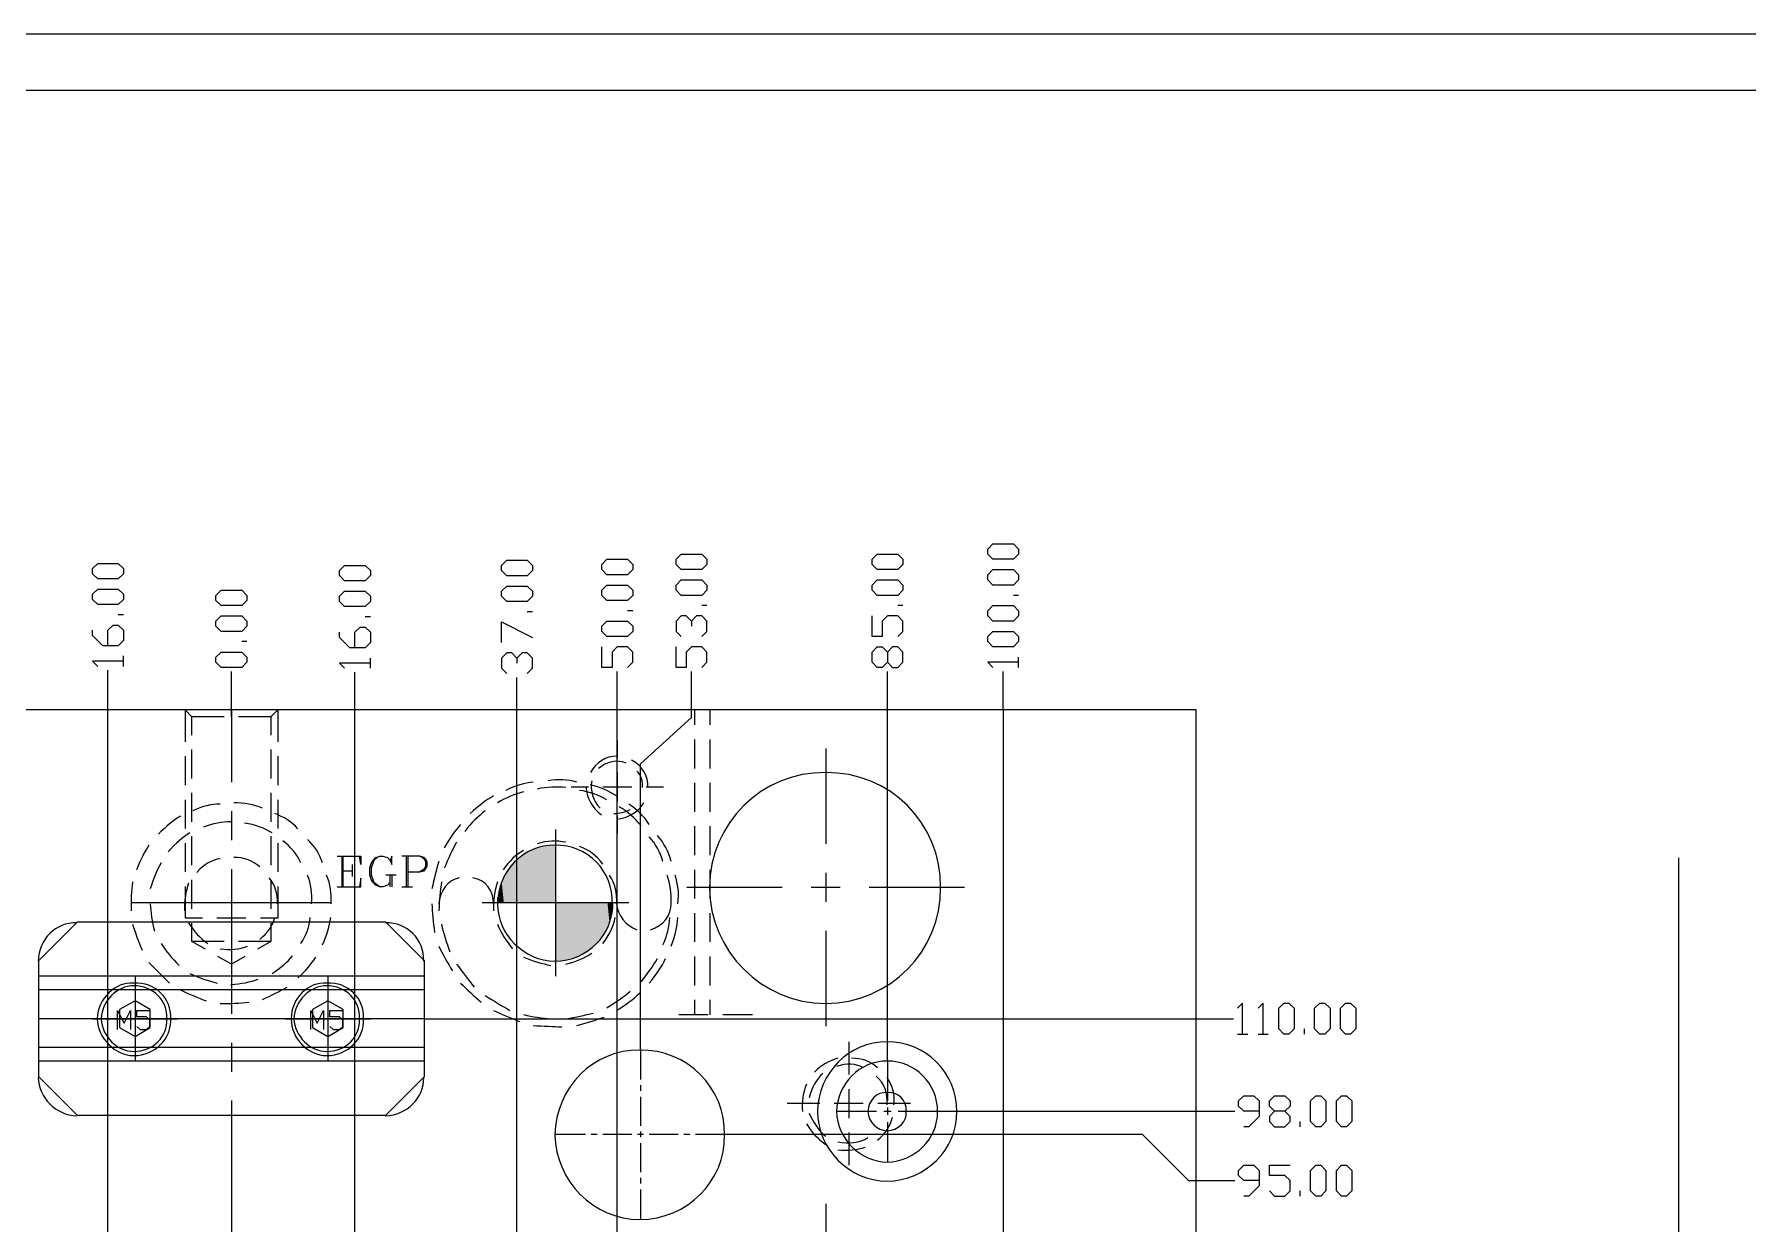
# Model space of a CAD drawing. Header units: inches. Extents: x 2 to 1172, y 492 to 1320.
# Drawn here: x 213.7 to 436, y 1165.3 to 1319.6 of the extents above; entities that cross this region are included whole.
import ezdxf

# ---------------------------------------------------------------- set-up
doc = ezdxf.new("R2010")
doc.units = ezdxf.units.IN
doc.header["$MEASUREMENT"] = 0

# ---------------------------------------------------------------- blocks, each defined once
blk = doc.blocks.new('AHH1270-500010_1')
at = {"transparency": 33554687}
for points in [[(275.98, 1205.36), (275.98, 1211.74), (275.41, 1211.35)], [(276.59, 1205.36), (276.59, 1212.08), (275.98, 1211.74)], [(275.98, 1205.36), (276.59, 1205.36), (275.98, 1211.74)], [(277.22, 1205.36), (277.22, 1212.36), (276.59, 1212.08)], [(276.59, 1205.36), (277.22, 1205.36), (276.59, 1212.08)], [(277.88, 1205.36), (277.88, 1212.58), (277.22, 1212.36)], [(277.22, 1205.36), (277.88, 1205.36), (277.22, 1212.36)], [(278.56, 1205.36), (278.56, 1212.74), (277.88, 1212.58)], [(277.88, 1205.36), (278.56, 1205.36), (277.88, 1212.58)], [(279.24, 1205.36), (279.24, 1212.83), (278.56, 1212.74)], [(278.56, 1205.36), (279.24, 1205.36), (278.56, 1212.74)], [(279.94, 1205.36), (279.94, 1212.87), (279.24, 1212.83)], [(279.24, 1205.36), (279.94, 1205.36), (279.24, 1212.83)], [(273.94, 1205.36), (273.94, 1209.88), (273.55, 1209.31)], [(274.39, 1205.36), (274.39, 1210.42), (273.94, 1209.88)], [(273.94, 1205.36), (274.39, 1205.36), (273.94, 1209.88)], [(274.88, 1205.36), (274.88, 1210.91), (274.39, 1210.42)], [(274.39, 1205.36), (274.88, 1205.36), (274.39, 1210.42)], [(275.41, 1205.36), (275.41, 1211.35), (274.88, 1210.91)], [(274.88, 1205.36), (275.41, 1205.36), (274.88, 1210.91)], [(275.41, 1205.36), (275.98, 1205.36), (275.41, 1211.35)], [(272.71, 1205.36), (272.71, 1207.41), (272.56, 1206.74)], [(272.93, 1205.36), (272.94, 1208.07), (272.71, 1207.41)], [(272.71, 1205.36), (272.94, 1205.36), (272.71, 1207.41)], [(272.93, 1205.36), (273.22, 1205.36), (272.94, 1208.07)], [(273.21, 1205.36), (273.22, 1208.7), (272.94, 1208.07)], [(273.21, 1205.36), (273.55, 1205.36), (273.22, 1208.7)], [(273.55, 1205.36), (273.55, 1209.31), (273.22, 1208.7)], [(273.55, 1205.36), (273.94, 1205.36), (273.55, 1209.31)], [(272.56, 1205.36), (272.56, 1206.74), (272.46, 1206.05)], [(272.46, 1205.36), (272.56, 1205.36), (272.46, 1206.05)], [(272.56, 1205.36), (272.71, 1205.36), (272.56, 1206.74)], [(279.94, 1197.85), (280.63, 1197.88), (279.94, 1205.36)], [(280.63, 1197.88), (280.63, 1205.36), (279.94, 1205.36)], [(280.63, 1197.88), (281.32, 1197.98), (280.63, 1205.36)], [(281.32, 1197.97), (281.32, 1205.36), (280.63, 1205.36)], [(281.32, 1197.97), (281.99, 1198.13), (281.32, 1205.36)], [(281.99, 1198.13), (281.99, 1205.36), (281.32, 1205.36)], [(281.99, 1198.13), (282.65, 1198.35), (281.99, 1205.36)], [(282.65, 1198.35), (282.65, 1205.36), (281.99, 1205.36)], [(282.65, 1198.35), (283.28, 1198.63), (282.65, 1205.36)], [(283.28, 1198.63), (283.28, 1205.36), (282.65, 1205.36)], [(283.28, 1198.63), (283.89, 1198.97), (283.28, 1205.36)], [(283.89, 1198.97), (283.89, 1205.36), (283.28, 1205.36)], [(283.89, 1198.97), (284.46, 1199.36), (283.89, 1205.36)], [(284.46, 1199.36), (284.46, 1205.36), (283.89, 1205.36)], [(284.46, 1199.36), (285, 1199.81), (284.46, 1205.36)], [(285, 1199.81), (285, 1205.36), (284.46, 1205.36)], [(285, 1199.81), (285.49, 1200.3), (285, 1205.36)], [(285.49, 1200.3), (285.49, 1205.36), (285, 1205.36)], [(285.49, 1200.3), (285.93, 1200.83), (285.49, 1205.36)], [(285.93, 1200.83), (285.93, 1205.36), (285.49, 1205.36)], [(285.93, 1200.83), (286.32, 1201.4), (285.93, 1205.36)], [(286.32, 1201.4), (286.32, 1205.36), (285.93, 1205.36)], [(286.32, 1201.4), (286.66, 1202.01), (286.32, 1205.36)], [(286.66, 1202.01), (286.66, 1205.36), (286.32, 1205.36)], [(286.66, 1202.01), (286.94, 1202.64), (286.66, 1205.36)], [(286.94, 1202.64), (286.94, 1205.36), (286.66, 1205.36)], [(286.94, 1202.64), (287.16, 1203.3), (286.94, 1205.36)], [(287.16, 1203.3), (287.16, 1205.36), (286.94, 1205.36)], [(287.16, 1203.3), (287.32, 1203.98), (287.16, 1205.36)], [(287.32, 1203.98), (287.32, 1205.36), (287.16, 1205.36)], [(287.32, 1203.98), (287.42, 1204.66), (287.32, 1205.36)], [(287.41, 1204.66), (287.42, 1205.36), (287.32, 1205.36)], [(287.41, 1204.66), (287.45, 1205.36), (287.42, 1205.36)]]:
    blk.add_hatch(color=5, dxfattribs=at).paths.add_polyline_path(points)
for points in [[(0.12, 490.67), (1167.98, 490.67), (1167.98, 1318.03), (0.12, 1318.03), (0.12, 490.67)], [(21.3, 1310.77), (1160.72, 1310.77), (1160.72, 497.92)]]:
    blk.add_lwpolyline(points, dxfattribs=at)
at = {"color": 1, "transparency": 33554687}
for points in [[(340, 1250.56), (339.34, 1249.91), (336.67, 1249.91), (335.99, 1250.56), (335.99, 1251.24), (336.67, 1251.91), (339.34, 1251.91), (340, 1251.24), (340, 1250.56)], [(223.86, 1248.05), (223.19, 1247.37), (220.53, 1247.37), (219.85, 1248.05), (219.85, 1248.7), (220.53, 1249.38), (223.19, 1249.38), (223.86, 1248.7), (223.86, 1248.05)], [(276.92, 1248.45), (276.26, 1247.78), (273.59, 1247.78), (272.91, 1248.45), (272.91, 1249.13), (273.59, 1249.78), (276.26, 1249.78), (276.92, 1249.13), (276.92, 1248.45)], [(289.94, 1248.58), (289.28, 1247.9), (286.6, 1247.9), (285.93, 1248.58), (285.93, 1249.23), (286.6, 1249.91), (289.28, 1249.91), (289.94, 1249.23), (289.94, 1248.58)], [(299.57, 1249.23), (298.89, 1248.58), (296.23, 1248.58), (295.56, 1249.23), (295.56, 1249.91), (296.23, 1250.56), (298.89, 1250.56), (299.57, 1249.91), (299.57, 1249.23)], [(325, 1249.23), (324.32, 1248.58), (321.65, 1248.58), (320.99, 1249.23), (320.99, 1249.91), (321.65, 1250.56), (324.32, 1250.56), (325, 1249.91), (325, 1249.23)], [(255.9, 1247.8), (255.23, 1247.12), (252.55, 1247.12), (251.9, 1247.8), (251.9, 1248.45), (252.55, 1249.13), (255.23, 1249.13), (255.9, 1248.45), (255.9, 1247.8)], [(299.57, 1245.9), (298.89, 1245.23), (296.23, 1245.23), (295.56, 1245.9), (295.56, 1246.57), (296.23, 1247.23), (298.89, 1247.23), (299.57, 1246.57), (299.57, 1245.9)], [(325, 1245.9), (324.32, 1245.23), (321.65, 1245.23), (320.99, 1245.9), (320.99, 1246.57), (321.65, 1247.23), (324.32, 1247.23), (325, 1246.57), (325, 1245.9)], [(340, 1247.23), (339.34, 1246.57), (336.67, 1246.57), (335.99, 1247.23), (335.99, 1247.9), (336.67, 1248.58), (339.34, 1248.58), (340, 1247.9), (340, 1247.23)], [(223.86, 1244.71), (223.19, 1244.04), (220.53, 1244.04), (219.85, 1244.71), (219.85, 1245.37), (220.53, 1246.04), (223.19, 1246.04), (223.86, 1245.37), (223.86, 1244.71)], [(239.87, 1244.57), (239.22, 1243.9), (236.54, 1243.9), (235.87, 1244.57), (235.87, 1245.23), (236.54, 1245.9), (239.22, 1245.9), (239.87, 1245.23), (239.87, 1244.57)], [(255.9, 1244.45), (255.23, 1243.79), (252.55, 1243.79), (251.9, 1244.45), (251.9, 1245.12), (252.55, 1245.79), (255.23, 1245.79), (255.9, 1245.12), (255.9, 1244.45)], [(276.92, 1245.12), (276.26, 1244.45), (273.59, 1244.45), (272.91, 1245.12), (272.91, 1245.78), (273.59, 1246.45), (276.26, 1246.45), (276.92, 1245.78), (276.92, 1245.12)], [(289.94, 1245.23), (289.28, 1244.57), (286.6, 1244.57), (285.93, 1245.23), (285.93, 1245.9), (286.6, 1246.57), (289.28, 1246.57), (289.94, 1245.9), (289.94, 1245.23)], [(340, 1245.23), (339.34, 1245.23)], [(223.86, 1242.71), (223.19, 1242.71)], [(276.92, 1243.12), (276.26, 1243.12)], [(289.94, 1243.22), (289.28, 1243.22)], [(299.57, 1243.9), (298.89, 1243.9)], [(325, 1243.9), (324.32, 1243.9)], [(340, 1242.57), (339.34, 1241.89), (336.67, 1241.89), (335.99, 1242.57), (335.99, 1243.22), (336.67, 1243.9), (339.34, 1243.9), (340, 1243.22), (340, 1242.57)], [(221.86, 1238.7), (221.86, 1240.7), (222.53, 1241.36), (223.19, 1241.36), (223.86, 1240.7), (223.86, 1239.36), (223.19, 1238.7), (221.18, 1238.7), (219.85, 1240.03), (219.85, 1240.7)], [(239.87, 1241.22), (239.22, 1240.56), (236.54, 1240.56), (235.87, 1241.22), (235.87, 1241.89), (236.54, 1242.57), (239.22, 1242.57), (239.87, 1241.89), (239.87, 1241.22)], [(253.9, 1238.45), (253.9, 1240.46), (254.56, 1241.11), (255.23, 1241.11), (255.9, 1240.46), (255.9, 1239.11), (255.23, 1238.45), (253.23, 1238.45), (251.9, 1239.78), (251.9, 1240.46)], [(255.9, 1242.44), (255.23, 1242.44)], [(272.91, 1239.11), (272.91, 1241.79), (276.92, 1239.78)], [(289.94, 1240.56), (289.28, 1239.89), (286.6, 1239.89), (285.93, 1240.56), (285.93, 1241.22), (286.6, 1241.89), (289.28, 1241.89), (289.94, 1241.22), (289.94, 1240.56)], [(297.56, 1241.89), (296.89, 1242.57), (296.23, 1242.57), (295.56, 1241.89), (295.56, 1240.56), (296.23, 1239.89)], [(298.89, 1239.89), (299.57, 1240.56), (299.57, 1241.89), (298.89, 1242.57), (298.22, 1242.57), (297.56, 1241.89), (297.56, 1241.22)], [(324.32, 1239.89), (325, 1240.56), (325, 1241.89), (324.32, 1242.57), (322.99, 1242.57), (322.32, 1241.89), (322.32, 1239.89), (320.99, 1239.89), (320.99, 1242.57)], [(340, 1239.23), (339.34, 1238.56), (336.67, 1238.56), (335.99, 1239.23), (335.99, 1239.89), (336.67, 1240.56), (339.34, 1240.56), (340, 1239.89), (340, 1239.23)], [(239.87, 1239.23), (239.22, 1239.23)], [(289.28, 1235.88), (289.94, 1236.55), (289.94, 1237.88), (289.28, 1238.56), (287.93, 1238.56), (287.28, 1237.88), (287.28, 1235.88), (285.93, 1235.88), (285.93, 1238.56)], [(298.89, 1235.88), (299.57, 1236.55), (299.57, 1237.88), (298.89, 1238.56), (297.56, 1238.56), (296.89, 1237.88), (296.89, 1235.88), (295.56, 1235.88), (295.56, 1238.56)], [(325, 1236.55), (325, 1237.88), (324.32, 1238.56), (323.65, 1238.56), (322.99, 1237.88), (322.99, 1236.55), (322.32, 1235.88), (321.65, 1235.88), (320.99, 1236.55), (320.99, 1237.88), (321.65, 1238.56), (322.32, 1238.56), (322.99, 1237.88)], [(223.86, 1236.7), (219.85, 1236.7), (220.53, 1236.02)], [(223.86, 1236.02), (223.86, 1237.37)], [(239.87, 1236.55), (239.22, 1235.88), (236.54, 1235.88), (235.87, 1236.55), (235.87, 1237.23), (236.54, 1237.88), (239.22, 1237.88), (239.87, 1237.23), (239.87, 1236.55)], [(255.9, 1236.45), (251.9, 1236.45), (252.55, 1235.77)], [(255.9, 1235.77), (255.9, 1237.1)], [(274.92, 1237.1), (274.26, 1237.78), (273.59, 1237.78), (272.91, 1237.1), (272.91, 1235.77), (273.59, 1235.1)], [(276.26, 1235.1), (276.92, 1235.77), (276.92, 1237.1), (276.26, 1237.78), (275.59, 1237.78), (274.92, 1237.1), (274.92, 1236.43)], [(322.99, 1236.55), (323.65, 1235.88), (324.32, 1235.88), (325, 1236.55)], [(340, 1236.55), (335.99, 1236.55), (336.67, 1235.88)], [(340, 1235.88), (340, 1237.23)], [(221.86, 1126.28), (221.86, 1235.53)], [(237.87, 1229.48), (237.87, 1235.38)], [(253.9, 1126.28), (253.9, 1235.28)], [(274.92, 1089.61), (274.92, 1234.6)], [(287.93, 1150.28), (287.93, 1235.38)], [(290.95, 1186.33), (290.95, 1223.38), (297.56, 1229.37), (297.56, 1235.38)], [(322.99, 1184.82), (322.99, 1235.38)], [(338, 1230.38), (338, 1235.38)], [(237.87, 1230.38), (237.87, 1221)], [(237.87, 1217.24), (237.87, 1213.48)], [(237.87, 1209.72), (237.87, 1190.96)], [(425.62, 1211.18), (425.62, 1158.83)], [(369.07, 1188.32), (369.07, 1192.33), (368.39, 1191.67)], [(371.74, 1188.32), (371.74, 1192.33), (371.07, 1191.67)], [(374.4, 1188.32), (373.75, 1188.99), (373.75, 1191.67), (374.4, 1192.33), (375.08, 1192.33), (375.74, 1191.67), (375.74, 1188.99), (375.08, 1188.32), (374.4, 1188.32)], [(379.09, 1188.32), (378.41, 1188.99), (378.41, 1191.67), (379.09, 1192.33), (379.74, 1192.33), (380.42, 1191.67), (380.42, 1188.99), (379.74, 1188.32), (379.09, 1188.32)], [(382.42, 1188.32), (381.75, 1188.99), (381.75, 1191.67), (382.42, 1192.33), (383.08, 1192.33), (383.75, 1191.67), (383.75, 1188.99), (383.08, 1188.32), (382.42, 1188.32)], [(262.91, 1190.32), (367.9, 1190.32)], [(237.87, 1187.2), (237.87, 1183.44)], [(368.39, 1188.32), (369.74, 1188.32)], [(371.07, 1188.32), (372.4, 1188.32)], [(377.08, 1188.32), (377.08, 1188.99)], [(237.87, 1179.7), (237.87, 1160.92)], [(329.5, 1178.32), (368.04, 1178.32)], [(371.21, 1178.32), (369.21, 1178.32), (368.53, 1178.99), (368.53, 1179.65), (369.21, 1180.32), (370.54, 1180.32), (371.21, 1179.65), (371.21, 1177.64), (369.88, 1176.31), (369.21, 1176.31)], [(373.22, 1176.31), (374.55, 1176.31), (375.22, 1176.98), (375.22, 1177.64), (374.55, 1178.32), (373.22, 1178.32), (372.54, 1178.99), (372.54, 1179.65), (373.22, 1180.32), (374.55, 1180.32), (375.22, 1179.65), (375.22, 1178.99), (374.55, 1178.32)], [(373.22, 1178.32), (372.54, 1177.64), (372.54, 1176.98), (373.22, 1176.31)], [(378.55, 1176.31), (377.88, 1176.98), (377.88, 1179.65), (378.55, 1180.32), (379.23, 1180.32), (379.88, 1179.65), (379.88, 1176.98), (379.23, 1176.31), (378.55, 1176.31)], [(381.89, 1176.31), (381.23, 1176.98), (381.23, 1179.65), (381.89, 1180.32), (382.56, 1180.32), (383.22, 1179.65), (383.22, 1176.98), (382.56, 1176.31), (381.89, 1176.31)], [(376.55, 1176.31), (376.55, 1176.98)], [(301.96, 1175.32), (356.03, 1175.32), (362.03, 1169.31), (368.04, 1169.31)], [(371.21, 1169.31), (369.21, 1169.31), (368.53, 1169.98), (368.53, 1170.64), (369.21, 1171.31), (370.54, 1171.31), (371.21, 1170.64), (371.21, 1168.63), (369.88, 1167.3), (369.21, 1167.3)], [(372.54, 1167.98), (373.22, 1167.3), (374.55, 1167.3), (375.22, 1167.98), (375.22, 1169.31), (374.55, 1169.98), (372.54, 1169.98), (372.54, 1171.31), (375.22, 1171.31)], [(378.55, 1167.3), (377.88, 1167.98), (377.88, 1170.64), (378.55, 1171.31), (379.23, 1171.31), (379.88, 1170.64), (379.88, 1167.98), (379.23, 1167.3), (378.55, 1167.3)], [(381.89, 1167.3), (381.23, 1167.98), (381.23, 1170.64), (381.89, 1171.31), (382.56, 1171.31), (383.22, 1170.64), (383.22, 1167.98), (382.56, 1167.3), (381.89, 1167.3)], [(376.55, 1167.3), (376.55, 1167.98)]]:
    blk.add_lwpolyline(points, dxfattribs=at)
at = {"color": 4, "transparency": 33554687}
for points in [[(112.72, 930), (363.04, 930), (363.04, 1230.38), (112.72, 1230.38), (112.72, 930)], [(236.93, 1229.48), (232.76, 1229.48), (231.87, 1230.38)], [(231.87, 1230.38), (231.87, 1226.25)], [(232.76, 1227.12), (232.76, 1229.48)], [(243.88, 1230.38), (242.98, 1229.48), (238.81, 1229.48)], [(242.98, 1229.48), (242.98, 1227.12)], [(243.88, 1230.38), (243.88, 1226.25)], [(297.95, 1230.38), (297.95, 1228.43)], [(299.96, 1230.38), (299.96, 1228.43)], [(338, 1230.38), (338, 930)], [(232.76, 1221.48), (232.76, 1225.24)], [(242.98, 1225.24), (242.98, 1221.48)], [(287.93, 1226.37), (287.93, 1224.12)], [(297.95, 1226.55), (297.95, 1222.79)], [(299.96, 1226.55), (299.96, 1222.79)], [(231.87, 1224.37), (231.87, 1220.61)], [(243.88, 1224.37), (243.88, 1220.61)], [(287.93, 1222.24), (287.93, 1218.48)], [(297.95, 1220.91), (297.95, 1217.15)], [(299.96, 1220.91), (299.96, 1217.15)], [(231.87, 1218.73), (231.87, 1214.99)], [(232.76, 1215.84), (232.76, 1219.6)], [(242.98, 1219.6), (242.98, 1215.84)], [(243.88, 1218.73), (243.88, 1214.99)], [(284.19, 1220.36), (281.94, 1220.36)], [(289.81, 1220.36), (286.05, 1220.36)], [(293.94, 1220.36), (291.69, 1220.36)], [(287.93, 1216.62), (287.93, 1214.35)], [(232.76, 1210.22), (232.76, 1213.98)], [(242.98, 1213.98), (242.98, 1210.22)], [(297.95, 1215.29), (297.95, 1211.53)], [(299.96, 1215.29), (299.96, 1211.53)], [(231.87, 1213.11), (231.87, 1209.35)], [(243.88, 1213.11), (243.88, 1209.35)], [(251.61, 1211.42), (254.66, 1211.42), (254.66, 1210.31), (254.5, 1211.42)], [(252.2, 1211.42), (252.2, 1207.43)], [(252.38, 1207.43), (252.38, 1211.42)], [(252.38, 1209.51), (253.53, 1209.51)], [(253.53, 1210.31), (253.53, 1208.76)], [(258.49, 1208.02), (258.12, 1207.63), (257.54, 1207.43), (257.16, 1207.43), (256.58, 1207.63), (256.21, 1208.02), (255.99, 1208.39), (255.83, 1208.98), (255.83, 1209.88), (255.99, 1210.47), (256.21, 1210.84), (256.58, 1211.23), (257.16, 1211.42), (257.54, 1211.42), (258.12, 1211.23), (258.49, 1210.84), (258.67, 1210.31), (258.67, 1211.42), (258.49, 1210.84)], [(257.16, 1211.42), (256.79, 1211.23), (256.37, 1210.84), (256.21, 1210.47), (255.99, 1209.88), (255.99, 1208.98), (256.21, 1208.39), (256.37, 1208.02), (257.16, 1207.43)], [(260.76, 1209.35), (262.31, 1209.35), (262.89, 1209.51), (263.05, 1209.72), (263.26, 1210.09), (263.26, 1210.68), (263.05, 1211.05), (262.89, 1211.23), (262.31, 1211.42), (260, 1211.42)], [(260.59, 1207.43), (260.59, 1211.42)], [(260.76, 1211.42), (260.76, 1207.43)], [(262.31, 1211.42), (262.68, 1211.23), (262.89, 1211.05), (263.05, 1210.68), (263.05, 1210.09), (262.89, 1209.72), (262.31, 1209.35)], [(297.95, 1209.65), (297.95, 1205.89)], [(299.96, 1209.65), (299.96, 1205.89)], [(231.87, 1207.47), (231.87, 1203.34)], [(232.76, 1204.58), (232.76, 1208.34)], [(242.98, 1208.34), (242.98, 1204.58)], [(243.88, 1207.47), (243.88, 1203.34)], [(251.61, 1207.43), (254.66, 1207.43), (254.66, 1208.55), (254.5, 1207.43)], [(257.91, 1208.98), (259.26, 1208.98)], [(258.49, 1207.43), (258.49, 1208.98)], [(258.67, 1208.98), (258.67, 1207.43)], [(260, 1207.43), (261.35, 1207.43)], [(250.89, 1205.34), (224.85, 1205.34)], [(262.91, 1197.84), (257.89, 1202.84), (217.85, 1202.84), (212.85, 1197.84), (212.85, 1182.82), (217.85, 1177.82), (257.89, 1177.82), (262.91, 1182.82), (262.91, 1197.84)], [(234.13, 1203.34), (231.87, 1203.34)], [(236.93, 1200.34), (232.76, 1200.34), (232.76, 1202.7)], [(239.75, 1203.34), (235.99, 1203.34)], [(242.98, 1202.7), (242.98, 1200.34), (238.81, 1200.34)], [(243.88, 1203.34), (241.63, 1203.34)], [(297.95, 1204.01), (297.95, 1200.27)], [(299.96, 1204.01), (299.96, 1200.27)], [(234.5, 1199.33), (232.76, 1200.34)], [(239.61, 1198.39), (237.87, 1197.4), (236.13, 1198.39)], [(242.98, 1200.34), (241.24, 1199.33)], [(297.95, 1198.39), (297.95, 1194.63)], [(299.96, 1198.39), (299.96, 1194.63)], [(262.91, 1195.84), (212.85, 1195.84)], [(262.91, 1194.06), (212.85, 1194.06)], [(297.95, 1192.75), (297.95, 1190.8)], [(299.96, 1192.75), (299.96, 1190.8)], [(262.91, 1190.32), (212.85, 1190.32)], [(299.74, 1190.8), (295.9, 1190.8)], [(305.47, 1190.8), (301.62, 1190.8)], [(317.97, 1187.32), (317.97, 1183.07)], [(262.91, 1186.58), (212.85, 1186.58)], [(290.95, 1186.33), (290.95, 1182.45)], [(262.91, 1184.82), (212.85, 1184.82)], [(322.99, 1184.82), (322.99, 1179.72)], [(290.95, 1181.68), (290.95, 1180.94)], [(317.97, 1181.19), (317.97, 1177.43)], [(290.95, 1180.19), (290.95, 1176.44)], [(314.21, 1179.31), (309.96, 1179.31)], [(319.85, 1179.31), (316.09, 1179.31)], [(316.48, 1178.32), (321.57, 1178.32)], [(325.99, 1179.31), (321.73, 1179.31)], [(322.51, 1178.32), (323.45, 1178.32)], [(322.99, 1178.79), (322.99, 1177.85)], [(324.39, 1178.32), (329.5, 1178.32)], [(322.99, 1176.91), (322.99, 1171.81)], [(279.93, 1175.32), (283.8, 1175.32)], [(284.56, 1175.32), (285.31, 1175.32)], [(286.05, 1175.32), (289.81, 1175.32)], [(290.58, 1175.32), (291.32, 1175.32)], [(290.95, 1175.69), (290.95, 1174.93)], [(290.95, 1174.18), (290.95, 1170.42)], [(292.06, 1175.32), (295.82, 1175.32)], [(296.57, 1175.32), (297.33, 1175.32)], [(298.08, 1175.32), (301.96, 1175.32)], [(317.97, 1175.57), (317.97, 1171.31)], [(290.95, 1169.68), (290.95, 1168.93)], [(290.95, 1168.17), (290.95, 1164.29)]]:
    blk.add_lwpolyline(points, dxfattribs=at)
at = {"color": 6, "transparency": 33554687}
for points in [[(314.98, 1225.38), (314.98, 1212.99)], [(279.93, 1214.87), (279.93, 1195.84)], [(309.34, 1207.35), (296.94, 1207.35)], [(316.86, 1207.35), (313.1, 1207.35)], [(314.98, 1209.23), (314.98, 1205.47)], [(333, 1207.35), (320.6, 1207.35)], [(289.44, 1205.34), (270.41, 1205.34)], [(314.98, 1201.72), (314.98, 1189.33)], [(225.37, 1195.84), (225.37, 1184.82)], [(250.39, 1195.84), (250.39, 1184.82)], [(225.61, 1189.31), (226.04, 1188.9), (226.87, 1188.9), (227.28, 1189.31), (227.28, 1190.14), (226.87, 1190.57), (225.61, 1190.57), (225.61, 1191.4), (227.28, 1191.4), (227.35, 1191.49), (225.37, 1192.64), (223.36, 1191.49), (223.36, 1189.17), (225.37, 1188.02), (227.35, 1189.17), (227.35, 1191.49)], [(252.39, 1191.49), (250.39, 1192.64), (248.39, 1191.49), (248.39, 1189.17), (250.39, 1188.02), (252.39, 1189.17), (252.39, 1191.49)], [(219.85, 1190.32), (230.86, 1190.32)], [(223.11, 1188.9), (223.11, 1191.4), (223.95, 1189.74), (224.78, 1191.4), (224.78, 1188.9)], [(244.89, 1190.32), (255.9, 1190.32)], [(248.16, 1188.9), (248.16, 1191.4), (248.99, 1189.74), (249.82, 1191.4), (249.82, 1188.9)], [(250.66, 1189.31), (251.06, 1188.9), (251.9, 1188.9), (252.32, 1189.31), (252.32, 1190.14), (251.9, 1190.57), (250.66, 1190.57), (250.66, 1191.4), (252.32, 1191.4)], [(314.98, 1166.29), (314.98, 1140.26)]]:
    blk.add_lwpolyline(points, dxfattribs=at)
at = {"color": 5, "transparency": 33554687}
blk.add_lwpolyline([(272.46, 1205.36), (272.46, 1206.05), (272.46, 1205.36)], dxfattribs=at)
at = {"color": 4, "transparency": 33554687}
for points in [[(287.83, 1224.37), (286.52, 1224.38), (285.19, 1223.62), (284.46, 1222.24)], [(289.07, 1223.48), (287.9, 1223.97), (286.54, 1223.68), (285.52, 1222.77)], [(291.91, 1220.29), (291.95, 1221.81), (291.19, 1223.13), (289.78, 1223.84)], [(284.63, 1221.18), (284.38, 1219.94), (284.81, 1218.62), (285.7, 1217.63)], [(291.2, 1220.29), (291.3, 1221.12), (291.05, 1221.84), (290.49, 1222.42)], [(241.89, 1217.63), (240.75, 1218.11), (239.55, 1218.32), (238.17, 1218.34)], [(283.92, 1220.29), (283.94, 1218.95), (284.71, 1217.62), (285.88, 1216.75)], [(287.83, 1216.21), (289.38, 1216.37), (290.7, 1217.13), (291.37, 1218.34)], [(231.25, 1216.57), (230.32, 1216.02), (229.36, 1215.27), (228.42, 1214.26)], [(236.4, 1218.16), (235.32, 1218.18), (234.13, 1217.88), (232.85, 1217.28)], [(246.51, 1214.97), (245.69, 1215.84), (244.68, 1216.52), (243.49, 1216.92)], [(287.47, 1216.92), (288.23, 1216.95), (288.98, 1217.1), (289.6, 1217.45)], [(232.5, 1214.44), (231.56, 1213.85), (230.62, 1213.05), (229.66, 1211.96)], [(237.82, 1215.86), (236.66, 1215.87), (235.44, 1215.66), (234.27, 1215.15)], [(243.14, 1214.44), (242.08, 1215.07), (240.92, 1215.5), (239.59, 1215.68)], [(227.18, 1212.84), (226.64, 1212.03), (226.07, 1210.95), (225.58, 1209.65)], [(246.86, 1210.54), (246.37, 1211.68), (245.58, 1212.62), (244.55, 1213.38)], [(249.7, 1210.54), (249.28, 1211.76), (248.63, 1212.79), (247.75, 1213.55)], [(228.77, 1210.54), (228.16, 1209.55), (227.74, 1208.39), (227.35, 1207.17)], [(236.4, 1211.07), (235.37, 1210.95), (234.3, 1210.33), (233.38, 1209.3)], [(241.54, 1210.01), (240.68, 1210.81), (239.54, 1211.26), (238.17, 1211.25)], [(225.05, 1208.06), (224.9, 1206.88), (224.81, 1205.66), (224.87, 1204.33)], [(232.32, 1207.88), (231.95, 1206.88), (231.76, 1205.66), (231.79, 1204.33)], [(243.85, 1205.22), (243.89, 1206.56), (243.53, 1207.74), (242.78, 1208.59)], [(248.28, 1205.22), (248.4, 1206.58), (248.18, 1207.8), (247.75, 1208.94)], [(250.76, 1205.22), (250.9, 1206.57), (250.73, 1207.78), (250.23, 1208.94)], [(227.35, 1205.22), (227.37, 1204.13), (227.58, 1202.91), (227.88, 1201.67)], [(217.78, 1202.74), (215.09, 1202.85), (212.85, 1200.61), (212.81, 1197.77)], [(232.32, 1202.74), (232.99, 1201.66), (233.83, 1200.76), (234.8, 1200.07)], [(241.54, 1200.61), (242.57, 1201.41), (243.27, 1202.43), (243.49, 1203.44)], [(246.86, 1200.07), (247.6, 1201.16), (248.02, 1202.32), (248.1, 1203.44)], [(249.7, 1199.9), (250.27, 1201.17), (250.6, 1202.34), (250.76, 1203.44)], [(262.82, 1197.77), (262.92, 1200.61), (260.67, 1202.85), (257.86, 1202.74)], [(225.05, 1202.56), (225.4, 1201.46), (225.82, 1200.32), (226.29, 1199.19)], [(228.77, 1200.07), (229.39, 1199.04), (230.19, 1198.09), (231.08, 1197.24)], [(236.4, 1199.37), (237.72, 1199.23), (238.95, 1199.32), (239.94, 1199.72)], [(243.14, 1196.17), (244.2, 1196.86), (245.15, 1197.66), (245.8, 1198.48)], [(246.51, 1195.64), (247.49, 1196.5), (248.28, 1197.43), (248.81, 1198.3)], [(227.18, 1197.59), (228.07, 1196.72), (228.91, 1195.85), (229.84, 1194.93)], [(232.5, 1196.17), (233.69, 1195.64), (234.85, 1195.22), (236.04, 1194.93)], [(231.25, 1194.05), (232.43, 1193.48), (233.56, 1193.02), (234.62, 1192.63)], [(237.82, 1194.75), (239.11, 1194.84), (240.33, 1195.06), (241.36, 1195.46)], [(241.89, 1192.8), (243.06, 1193.35), (244.16, 1193.89), (245.09, 1194.4)], [(236.4, 1192.27), (237.73, 1192.28), (238.95, 1192.33), (240.12, 1192.45)], [(316.56, 1185.18), (315.47, 1184.91), (314.4, 1184.29), (313.54, 1183.4)], [(321.7, 1183.94), (320.79, 1184.77), (319.64, 1185.22), (318.33, 1185.18)], [(212.81, 1182.7), (212.85, 1180.06), (215.09, 1177.82), (217.78, 1177.73)], [(257.86, 1177.73), (260.67, 1177.82), (262.92, 1180.06), (262.82, 1182.7)], [(314.61, 1183.23), (313.79, 1182.5), (313.14, 1181.37), (312.83, 1180.04)], [(319.93, 1183.94), (318.93, 1184.5), (317.62, 1184.57), (316.38, 1184.11)], [(322.94, 1179.15), (323.09, 1180.67), (322.56, 1181.96), (321.52, 1182.87)], [(323.83, 1179.15), (323.99, 1180.53), (323.63, 1181.71), (322.94, 1182.7)], [(312.48, 1181.81), (312.05, 1180.84), (311.87, 1179.62), (311.95, 1178.26)], [(312.48, 1176.67), (313.1, 1175.63), (313.94, 1174.72), (314.96, 1174.01)], [(312.83, 1178.08), (313.26, 1177.01), (313.98, 1175.92), (314.96, 1175.07)], [(321.7, 1174.54), (322.68, 1175.38), (323.37, 1176.4), (323.65, 1177.55)], [(316.56, 1174.36), (317.99, 1174.04), (319.37, 1174.23), (320.46, 1174.89)], [(316.56, 1173.3), (317.83, 1173.2), (319.06, 1173.29), (320.1, 1173.65)]]:
    blk.add_open_spline(points, degree=3, dxfattribs=at)
at = {"transparency": 33554687}
for points in [[(277.01, 1221), (275.93, 1220.92), (274.73, 1220.56), (273.46, 1219.94)], [(282.68, 1221), (281.49, 1221.35), (280.25, 1221.42), (278.96, 1221.18)], [(287.83, 1219.23), (286.87, 1219.85), (285.72, 1220.35), (284.46, 1220.65)], [(271.87, 1219.23), (270.85, 1218.61), (269.85, 1217.86), (268.85, 1216.92)], [(275.77, 1219.76), (274.64, 1219.46), (273.5, 1218.98), (272.4, 1218.34)], [(281.26, 1220.29), (280.09, 1220.43), (278.85, 1220.39), (277.54, 1220.11)], [(286.59, 1218.7), (285.53, 1219.35), (284.36, 1219.76), (283.04, 1219.94)], [(270.8, 1217.28), (269.9, 1216.6), (269.01, 1215.73), (268.14, 1214.62)], [(291.02, 1215.33), (290.2, 1216.39), (289.26, 1217.19), (288.18, 1217.81)], [(292.08, 1215.5), (291.41, 1216.61), (290.5, 1217.46), (289.42, 1218.16)], [(267.61, 1215.5), (266.86, 1214.7), (266.18, 1213.66), (265.48, 1212.49)], [(293.86, 1210.72), (293.5, 1211.93), (292.91, 1213.03), (292.08, 1213.91)], [(294.92, 1210.72), (294.57, 1212.01), (294.01, 1213.12), (293.15, 1214.08)], [(267.08, 1213.2), (266.52, 1212.21), (266, 1211.09), (265.48, 1209.83)], [(275.77, 1212.13), (274.85, 1211.67), (273.93, 1210.8), (273.11, 1209.65)], [(281.26, 1213.2), (280.1, 1213.46), (278.84, 1213.39), (277.54, 1213.02)], [(286.05, 1210.36), (285.27, 1211.46), (284.26, 1212.22), (283.04, 1212.67)], [(264.77, 1210.72), (264.46, 1209.67), (264.17, 1208.45), (263.89, 1207.17)], [(267.43, 1208.59), (265.97, 1208.32), (264.92, 1206.93), (264.77, 1205.22)], [(265.13, 1208.06), (264.95, 1206.9), (264.87, 1205.66), (264.77, 1204.33)], [(271.87, 1205.22), (271.93, 1206.93), (270.87, 1208.32), (269.21, 1208.59)], [(272.4, 1208.06), (271.98, 1206.92), (271.84, 1205.67), (271.87, 1204.33)], [(287.83, 1205.22), (287.95, 1206.6), (287.66, 1207.84), (286.94, 1208.94)], [(294.92, 1205.22), (294.96, 1206.59), (294.8, 1207.82), (294.39, 1208.94)], [(295.81, 1205.22), (295.96, 1206.6), (295.81, 1207.84), (295.45, 1208.94)], [(263.89, 1205.22), (263.92, 1204.11), (264.06, 1202.87), (264.24, 1201.49)], [(287.83, 1205.22), (287.95, 1203.78), (289, 1202.39), (290.49, 1201.85)], [(292.26, 1201.85), (293.9, 1202.39), (294.96, 1203.78), (294.92, 1205.22)], [(286.05, 1200.07), (286.88, 1201.16), (287.44, 1202.29), (287.65, 1203.44)], [(293.86, 1199.9), (294.39, 1201.08), (294.69, 1202.29), (294.74, 1203.44)], [(294.92, 1199.72), (295.42, 1201.05), (295.7, 1202.26), (295.81, 1203.44)], [(265.13, 1202.56), (265.4, 1201.38), (265.78, 1200.2), (266.19, 1199.01)], [(272.4, 1202.56), (272.84, 1201.44), (273.53, 1200.39), (274.35, 1199.37)], [(264.77, 1199.72), (265.31, 1198.71), (265.87, 1197.59), (266.55, 1196.53)], [(275.77, 1198.3), (277.01, 1197.8), (278.22, 1197.43), (279.31, 1197.24)], [(281.26, 1197.41), (282.56, 1197.68), (283.72, 1198.19), (284.63, 1198.83)], [(267.08, 1197.41), (267.82, 1196.4), (268.59, 1195.43), (269.38, 1194.4)], [(291.02, 1195.11), (291.87, 1196.15), (292.58, 1197.16), (293.15, 1198.12)], [(292.08, 1194.93), (293.01, 1196.01), (293.69, 1197.05), (294.21, 1198.12)], [(267.61, 1194.93), (268.46, 1194.11), (269.37, 1193.25), (270.27, 1192.45)], [(286.59, 1191.74), (287.74, 1192.46), (288.77, 1193.15), (289.6, 1193.87)], [(270.8, 1193.34), (271.87, 1192.63), (272.95, 1192.01), (273.99, 1191.39)], [(287.83, 1191.39), (289.02, 1192.1), (290.03, 1192.85), (290.84, 1193.69)], [(271.87, 1191.39), (273, 1190.86), (274.15, 1190.37), (275.24, 1189.97)], [(275.77, 1190.85), (277.01, 1190.57), (278.24, 1190.38), (279.31, 1190.32)], [(277.01, 1189.43), (278.38, 1189.36), (279.63, 1189.29), (280.73, 1189.26)], [(281.26, 1190.32), (282.55, 1190.52), (283.76, 1190.78), (284.81, 1191.03)], [(282.68, 1189.43), (283.94, 1189.8), (285.14, 1190.15), (286.23, 1190.5)]]:
    blk.add_open_spline(points, degree=3, dxfattribs=at)
at = {"color": 4, "transparency": 33554687}
for points in [[(329.86, 1207.35), (330, 1199.06), (323.28, 1192.34), (314.96, 1192.27), (306.69, 1192.34), (299.96, 1199.06), (299.89, 1207.35), (299.96, 1215.65), (306.69, 1222.38), (314.96, 1222.24), (323.28, 1222.38), (330, 1215.65), (329.86, 1207.35)], [(287.29, 1205.22), (287.45, 1201.21), (284.08, 1197.85), (279.85, 1197.77), (275.79, 1197.85), (272.43, 1201.21), (272.4, 1205.22), (272.43, 1209.5), (275.79, 1212.87), (279.85, 1212.84), (284.08, 1212.87), (287.45, 1209.5), (287.29, 1205.22)], [(331.98, 1178.26), (332.01, 1173.36), (327.97, 1169.32), (322.94, 1169.22), (318.02, 1169.32), (313.98, 1173.36), (313.9, 1178.26), (313.98, 1183.31), (318.02, 1187.35), (322.94, 1187.31), (327.97, 1187.35), (332.01, 1183.31), (331.98, 1178.26)], [(301.84, 1175.25), (301.97, 1169.24), (297.03, 1164.3), (290.84, 1164.25), (284.87, 1164.3), (279.94, 1169.24), (279.85, 1175.25), (279.94, 1181.4), (284.87, 1186.33), (290.84, 1186.24), (297.03, 1186.33), (301.97, 1181.4), (301.84, 1175.25)], [(329.5, 1178.26), (329.5, 1174.73), (326.59, 1171.82), (322.94, 1171.7), (319.4, 1171.82), (316.49, 1174.73), (316.38, 1178.26), (316.49, 1181.92), (319.4, 1184.83), (322.94, 1184.82), (326.59, 1184.83), (329.5, 1181.92), (329.5, 1178.26)], [(325.42, 1178.26), (325.5, 1176.94), (324.38, 1175.82), (322.94, 1175.78), (321.61, 1175.82), (320.49, 1176.94), (320.46, 1178.26), (320.49, 1179.71), (321.61, 1180.83), (322.94, 1180.74), (324.38, 1180.83), (325.5, 1179.71), (325.42, 1178.26)]]:
    blk.add_open_spline(points, degree=3, knots=[0, 0, 0, 0, 1, 1, 1, 2, 2, 2, 3, 3, 3, 4, 4, 4, 4], dxfattribs=at)
at = {"color": 6, "transparency": 33554687}
for points in [[(230.01, 1190.32), (230.12, 1187.71), (227.99, 1185.58), (225.22, 1185.53), (222.74, 1185.58), (220.61, 1187.71), (220.44, 1190.32), (220.61, 1192.96), (222.74, 1195.09), (225.22, 1194.93), (227.99, 1195.09), (230.12, 1192.96), (230.01, 1190.32)], [(229.48, 1190.32), (229.62, 1187.99), (227.72, 1186.08), (225.22, 1186.06), (223.02, 1186.08), (221.11, 1187.99), (220.97, 1190.32), (221.11, 1192.69), (223.02, 1194.59), (225.22, 1194.58), (227.72, 1194.59), (229.62, 1192.69), (229.48, 1190.32)], [(255.02, 1190.32), (255.16, 1187.71), (253.03, 1185.58), (250.23, 1185.53), (247.77, 1185.58), (245.64, 1187.71), (245.62, 1190.32), (245.64, 1192.96), (247.77, 1195.09), (250.23, 1194.93), (253.03, 1195.09), (255.16, 1192.96), (255.02, 1190.32)], [(254.49, 1190.32), (254.65, 1187.99), (252.75, 1186.08), (250.23, 1186.06), (248.05, 1186.08), (246.14, 1187.99), (245.97, 1190.32), (246.14, 1192.69), (248.05, 1194.59), (250.23, 1194.58), (252.75, 1194.59), (254.65, 1192.69), (254.49, 1190.32)]]:
    blk.add_open_spline(points, degree=3, knots=[0, 0, 0, 0, 1, 1, 1, 2, 2, 2, 3, 3, 3, 4, 4, 4, 4], dxfattribs=at)

msp = doc.modelspace()

# ---------------------------------------------------------------- block references
msp.add_blockref('AHH1270-500010_1', (1.45, 1.53))

doc.saveas('drawing.dxf')
